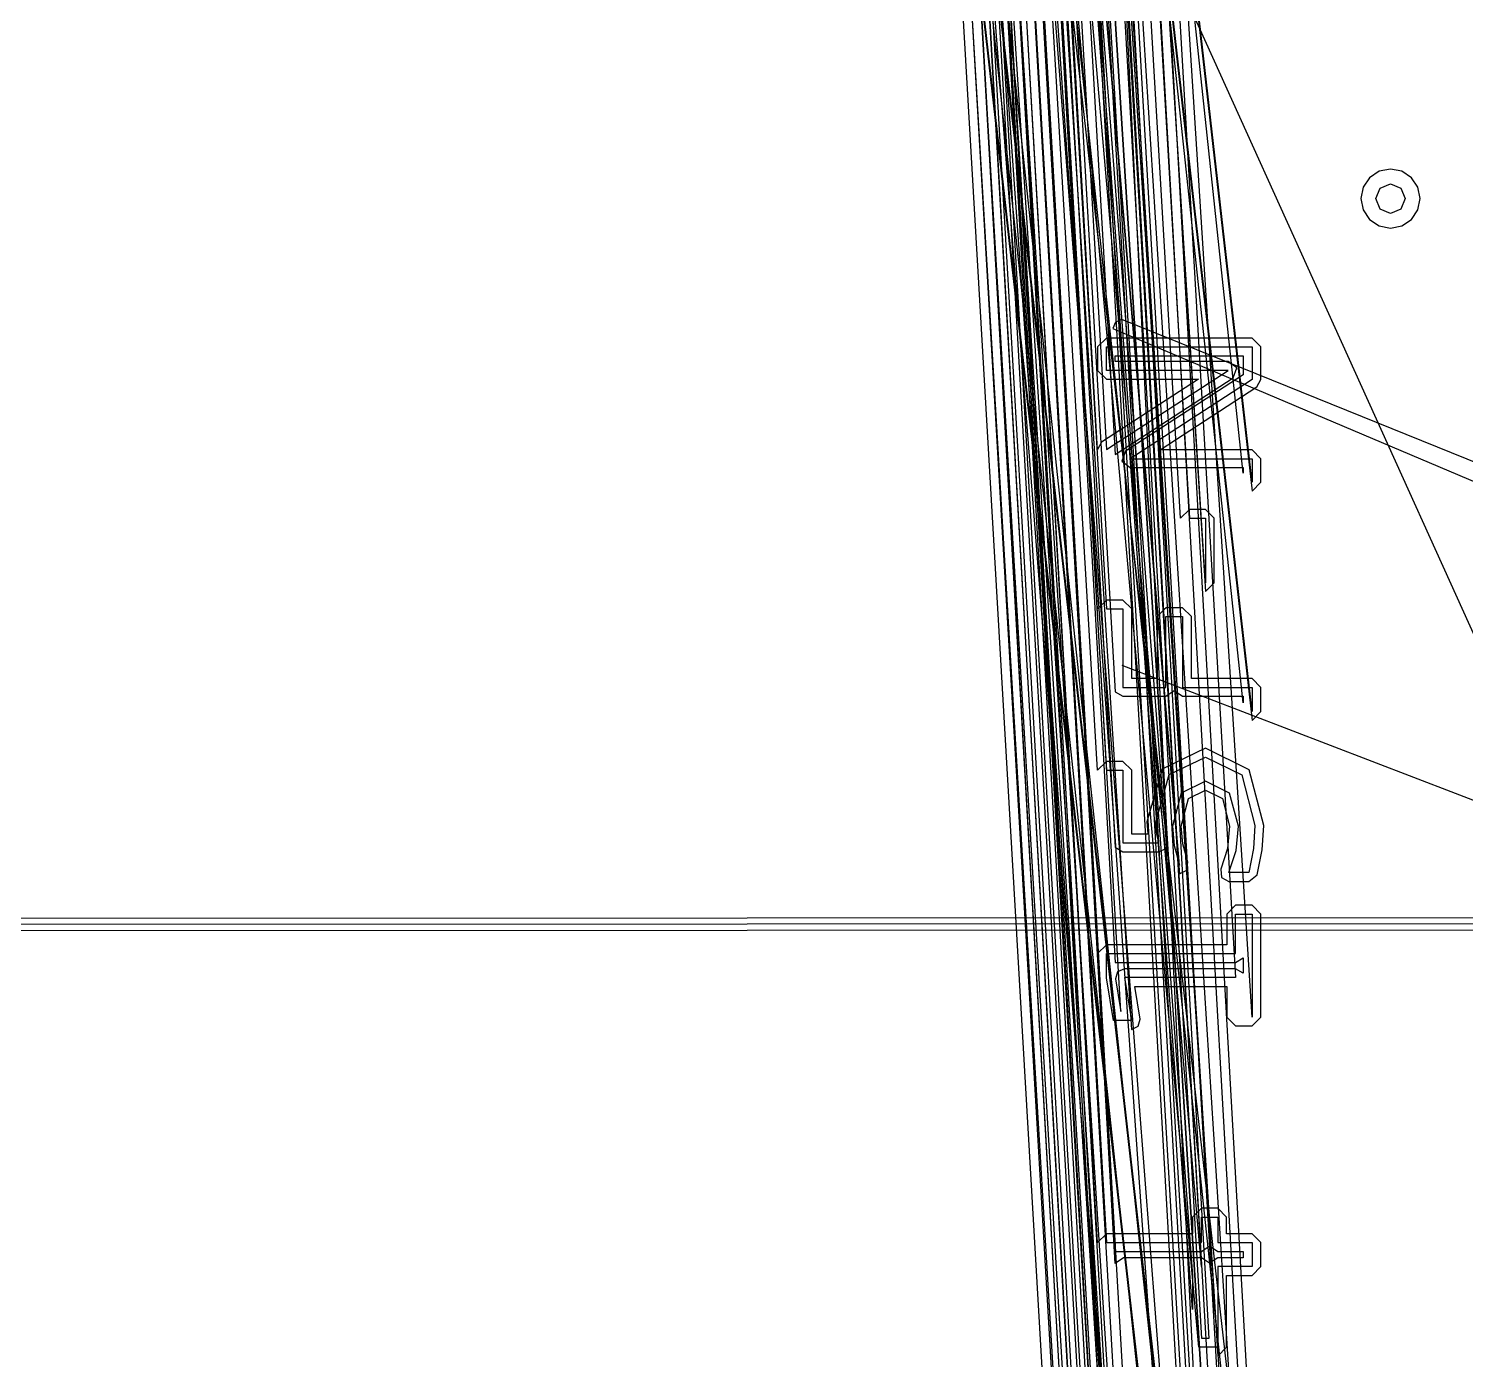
# Model space of a CAD drawing. Extents: x 0 to 334, y -361 to 120.
# Drawn here: x 14.42 to 26.59, y -3.63 to 7.64 of the extents above; entities that cross this region are included whole.
import ezdxf

# ---------------------------------------------------------------- set-up
doc = ezdxf.new("R2010")
doc.units = 0

msp = doc.modelspace()

# ---------------------------------------------------------------- linework, layer by layer
at = {"layer": 'Layer 1'}
for p, q in [((22.374891, 25.699755), (23.6239, 4.036)), ((24.7083, 3.87615), (22.374891, 25.699755)), ((23.473875, 4.076725), (22.224891, 25.624755)), ((22.299891, 25.624755), (23.5489, 4.07672)), ((24.7833, 3.80115), (22.299891, 25.624755)), ((22.299891, 25.549755), (24.7833, 3.72615)), ((24.1767, 3.49619), (22.92769, 24.773709)), ((23.00269, 24.773709), (24.2517, 3.49619)), ((24.3873, 2.9501), (23.00269, 24.773709)), ((23.00269, 24.698709), (24.3873, 2.8751)), ((22.374891, 23.757549), (23.6239, 2.02717)), ((24.7083, 1.93394), (22.374891, 23.757549)), ((23.4739, 2.72822), (22.224891, 23.682549)), ((22.299891, 23.682549), (23.5489, 2.72822)), ((24.7833, 1.85894), (22.299891, 23.682549)), ((22.299891, 23.607549), (24.7833, 1.78394)), ((22.374891, 22.457679), (23.6239, 0.710079)), ((24.066394, 0.634067), (22.374891, 22.457679)), ((23.4739, 1.36249), (22.224891, 22.382679)), ((22.299891, 22.307679), (24.169, 0.484067)), ((22.299893, 22.382679), (23.5489, 1.36249)), ((24.168955, 0.559067), (22.299893, 22.382679)), ((23.4739, -0.190663), (22.224893, 21.428292)), ((22.374893, 21.434423), (23.6239, -0.265663)), ((23.672, -0.682014), (22.374893, 21.434423)), ((23.393783, 21.095979), (24.6427, -0.393293)), ((24.7833, -0.727633), (23.393783, 21.095979)), ((22.359424, 20.991598), (23.7605, -0.832014)), ((22.374898, 19.008037), (23.6239, -2.71242)), ((23.62388, -2.815575), (22.374898, 19.008037)), ((24.3534, -2.84106), (22.445418, 18.982552)), ((23.4739, -2.63742), (22.224898, 18.928855)), ((22.299898, 18.928855), (23.5489, -2.63742)), ((24.331, -3.52393), (22.299898, 18.928855)), ((22.662617, 18.907552), (24.2784, -2.91606)), ((24.2784, -3.20366), (22.662617, 18.907552)), ((19.27, 18.8522), (67.59, -88.0049)), ((24.3574, -3.44893), (23.085338, 18.393314)), ((23.104396, 18.465846), (24.3534, -2.84106)), ((23.168302, 18.426605), (24.4173, -3.44893)), ((23.082072, 18.224689), (24.4923, -3.59893)), ((24.1767, -3.72656), (22.927697, 17.550975)), ((23.002697, 17.550975), (24.2517, -3.72656)), ((24.3873, -4.27264), (23.002697, 17.550975)), ((23.002697, 17.475975), (24.3873, -4.34764)), ((23.534344, 17.473978), (24.7833, -4.5695)), ((23.459344, 17.339727), (24.7083, -4.52743)), ((24.20457, -4.810627), (22.955568, 17.012995)), ((24.284933, -4.807946), (23.035977, 17.015673)), ((22.51215, 16.575341), (23.7611, -5.06594)), ((24.0493, -5.24828), (22.51215, 16.575341)), ((22.43715, 16.500341), (24.1243, -5.32328)), ((23.686084, -5.06594), (22.43715, 16.500341)), ((22.374898, 16.370685), (23.6239, -5.3651)), ((24.7083, -5.45294), (22.374898, 16.370685)), ((23.473854, -5.065936), (22.224898, 16.295685)), ((22.299898, 16.220685), (24.7833, -5.60294)), ((23.4739, -6.25741), (22.224898, 15.361561)), ((22.374898, 15.367692), (23.6239, -6.3324)), ((23.672, -6.74876), (22.374898, 15.367692)), ((23.393788, 15.029248), (24.6427, -6.46004)), ((24.7833, -6.79438), (23.393788, 15.029248)), ((22.359429, 14.924867), (23.7605, -6.89876)), ((23.4739, -7.57754), (22.224898, 14.041427)), ((22.374898, 14.047558), (23.6239, -7.65254)), ((23.672, -8.06889), (22.374898, 14.047558)), ((23.393788, 13.709114), (24.6427, -7.78017)), ((24.7833, -8.11451), (23.393788, 13.709114)), ((22.359429, 13.604732), (23.7605, -8.21889)), ((23.439264, 13.414314), (24.5138, -8.40931)), ((22.394987, 13.339314), (23.8201, -8.48431)), ((23.643923, -8.48431), (22.394987, 13.339314)), ((23.451491, -8.965557), (22.202578, 12.858067)), ((22.374903, 10.970594), (23.6239, -10.7598)), ((24.7083, -10.853), (22.374903, 10.970594)), ((23.4739, -9.97161), (22.224903, 10.895594)), ((22.299903, 10.895594), (23.5489, -9.97161)), ((24.7833, -10.928), (22.299903, 10.895594)), ((22.299903, 10.820594), (24.7833, -11.003)), ((22.512155, 9.92401), (23.7611, -11.7173)), ((24.075, -11.8996), (22.512155, 9.92401)), ((22.437155, 9.84901), (24.15, -11.9746)), ((23.686152, -11.7173), (22.437155, 9.84901)), ((23.473848, -11.7173), (22.224903, 9.644354)), ((22.299903, 9.644354), (23.5489, -11.7173)), ((24.7833, -12.1793), (22.299903, 9.644354)), ((22.374903, 9.719354), (23.6239, -12.0164)), ((24.7083, -12.1043), (22.374903, 9.719354)), ((22.299903, 9.569354), (24.7833, -12.2543)), ((25.955, 6.4522), (25.859329, 6.43317)), ((26.050671, 6.43317), (25.955, 6.4522)), ((25.955, 6.4522), (25.955, 6.4522)), ((25.778223, 6.378977), (25.72403, 6.297871)), ((25.859329, 6.43317), (25.778223, 6.378977)), ((25.866612, 6.290588), (25.955, 6.3272)), ((25.955, 6.3272), (26.043388, 6.290588)), ((26.131777, 6.378977), (26.050671, 6.43317)), ((26.18597, 6.297871), (26.131777, 6.378977)), ((25.72403, 6.297871), (25.705, 6.2022)), ((25.83, 6.2022), (25.866612, 6.290588)), ((26.043388, 6.290588), (26.08, 6.2022)), ((26.205, 6.2022), (26.18597, 6.297871)), ((25.705, 6.2022), (25.72403, 6.106529)), ((25.72403, 6.106529), (25.778223, 6.025423)), ((25.866612, 6.113812), (25.83, 6.2022)), ((25.955, 6.0772), (25.866612, 6.113812)), ((26.043388, 6.113812), (25.955, 6.0772)), ((26.08, 6.2022), (26.043388, 6.113812)), ((26.08, 6.2022), (26.08, 6.2022)), ((26.131777, 6.025423), (26.18597, 6.106529)), ((26.18597, 6.106529), (26.205, 6.2022)), ((25.778223, 6.025423), (25.859329, 5.97123)), ((25.859329, 5.97123), (25.955, 5.9522)), ((25.955, 5.9522), (26.050671, 5.97123)), ((26.050671, 5.97123), (26.131777, 6.025423)), ((23.626967, 5.155233), (23.605, 5.1022)), ((23.68, 5.1772), (23.626967, 5.155233)), ((167.31, -52.8299), (23.68, 5.1772)), ((23.5489, 5.02101), (23.4739, 4.94601)), ((24.7833, 5.02101), (23.5489, 5.02101)), ((23.605, 5.1022), (167.235, -55.7549)), ((24.8583, 4.94601), (24.7833, 5.02101)), ((23.4739, 4.94601), (23.4739, 4.74743)), ((23.5489, 4.74743), (23.5489, 4.94601)), ((23.5489, 4.94601), (24.7833, 4.94601)), ((23.6239, 4.82243), (23.6239, 4.87101)), ((23.6239, 4.87101), (24.7083, 4.87101)), ((24.7083, 4.87101), (24.7083, 4.71115)), ((24.7833, 4.94601), (24.7833, 4.67043)), ((24.858325, 4.670435), (24.8583, 4.94601)), ((23.4739, 4.74743), (23.5489, 4.67243)), ((24.5816, 4.747425), (23.5489, 4.74743)), ((23.5489, 4.07672), (24.5816, 4.747425)), ((24.581601, 4.822425), (23.6239, 4.82243)), ((24.653495, 4.768722), (24.581601, 4.822425)), ((24.622452, 4.684526), (24.653495, 4.768722)), ((24.3284, 4.67243), (23.508024, 4.139624)), ((23.5489, 4.67243), (24.3284, 4.67243)), ((23.6239, 4.036), (24.622452, 4.684526)), ((24.7083, 4.71115), (23.709747, 4.062624)), ((24.7833, 4.67043), (23.7506, 3.999725)), ((24.824176, 4.607536), (24.858325, 4.670435)), ((24.0038, 4.07473), (24.824176, 4.607536)), ((23.508024, 4.139624), (23.473875, 4.076725)), ((23.709747, 4.062624), (23.678704, 3.978428)), ((24.7833, 4.07472), (24.0038, 4.07473)), ((24.8583, 3.99972), (24.7833, 4.07472)), ((23.678704, 3.978428), (23.750598, 3.924725)), ((23.750598, 3.924725), (24.7083, 3.92472)), ((23.7506, 3.999725), (24.7833, 3.99972)), ((24.7083, 3.92472), (24.7083, 3.87615)), ((24.7833, 3.99972), (24.7833, 3.80115)), ((24.8583, 3.80115), (24.8583, 3.99972)), ((24.7833, 3.72615), (24.8583, 3.80115)), ((24.2517, 3.57119), (24.1767, 3.49619)), ((24.3873, 3.57119), (24.2517, 3.57119)), ((24.4623, 3.49619), (24.3873, 3.57119)), ((24.2517, 3.49619), (24.3873, 3.49619)), ((24.3873, 3.49619), (24.3873, 2.9501)), ((24.4623, 2.9501), (24.4623, 3.49619)), ((24.3873, 2.8751), (24.4623, 2.9501)), ((23.5489, 2.80322), (23.4739, 2.72822)), ((23.6894, 2.80322), (23.5489, 2.80322)), ((23.7644, 2.72822), (23.6894, 2.80322)), ((23.5489, 2.72822), (23.6894, 2.72822)), ((23.6894, 2.72822), (23.6894, 2.06359)), ((23.7644, 2.13859), (23.7644, 2.72822)), ((24.0532, 2.73838), (23.9782, 2.66338)), ((24.1938, 2.73838), (24.0532, 2.73838)), ((24.2688, 2.66338), (24.1938, 2.73838)), ((23.9782, 2.66338), (23.9782, 2.13859)), ((24.0532, 2.06359), (24.0532, 2.66338)), ((24.0532, 2.66338), (24.1938, 2.66338)), ((24.1938, 2.66338), (24.1938, 2.06359)), ((24.2688, 2.13859), (24.2688, 2.66338)), ((23.68, 2.2522), (167.31, -52.9049)), ((23.9782, 2.13859), (23.7644, 2.13859)), ((24.7833, 2.13859), (24.2688, 2.13859)), ((24.8583, 2.06359), (24.7833, 2.13859)), ((23.6239, 2.02717), (23.689459, 1.988591)), ((23.6894, 2.06359), (24.0532, 2.06359)), ((23.689459, 1.988591), (24.0532, 1.98859)), ((24.0532, 1.98859), (24.12348, 2.037411)), ((24.12348, 2.037411), (24.193759, 1.98859)), ((24.193759, 1.98859), (24.7083, 1.98859)), ((24.1938, 2.06359), (24.7833, 2.06359)), ((24.7083, 1.98859), (24.7083, 1.93394)), ((24.7833, 2.06359), (24.7833, 1.85894)), ((24.8583, 1.85894), (24.8583, 2.06359)), ((24.7833, 1.78394), (24.8583, 1.85894)), ((24.387291, 1.548942), (24.020994, 1.371621)), ((24.08047, 1.326022), (24.387221, 1.473942)), ((24.387221, 1.473942), (24.697279, 1.321969)), ((24.757953, 1.366152), (24.387291, 1.548942)), ((23.5489, 1.43749), (23.4739, 1.36249)), ((23.6894, 1.43749), (23.5489, 1.43749)), ((23.5489, 1.36249), (23.6894, 1.36249)), ((23.7644, 1.36249), (23.6894, 1.43749)), ((23.6894, 1.36249), (23.6894, 0.7465)), ((23.7644, 0.8215), (23.7644, 1.36249)), ((24.021, 1.37162), (23.892271, 0.924813)), ((24.020994, 1.371621), (24.021, 1.37162)), ((24.75811, 1.365936), (24.757953, 1.366152)), ((24.882317, 0.893407), (24.75811, 1.365936)), ((23.967195, 0.924814), (24.08047, 1.326022)), ((24.387236, 1.269285), (24.183011, 1.166957)), ((24.591461, 1.166957), (24.387236, 1.269285)), ((24.697279, 1.321969), (24.807247, 0.893407)), ((24.183011, 1.166957), (24.10777, 0.889354)), ((24.182815, 0.889354), (24.24348, 1.122528)), ((24.24348, 1.122528), (24.387281, 1.194285)), ((24.387281, 1.194285), (24.531082, 1.122528)), ((24.531082, 1.122528), (24.591747, 0.889354)), ((24.666702, 0.889354), (24.591461, 1.166957)), ((23.892271, 0.924813), (23.899598, 0.825323)), ((23.97381, 0.835657), (23.967195, 0.924814)), ((24.10777, 0.889354), (24.122653, 0.725224)), ((24.196479, 0.738689), (24.182815, 0.889354)), ((24.591747, 0.889354), (24.573417, 0.698678)), ((24.646858, 0.683685), (24.666702, 0.889354)), ((24.807247, 0.893407), (24.794018, 0.698882)), ((24.868431, 0.688977), (24.882317, 0.893407)), ((23.6894, 0.7465), (23.992, 0.7465)), ((23.90011, 0.821499), (23.7644, 0.8215)), ((23.899598, 0.825323), (23.90011, 0.821499)), ((23.992, 0.7465), (23.97381, 0.835657)), ((24.239358, 0.585043), (24.196479, 0.738689)), ((23.6239, 0.710079), (23.689459, 0.6715)), ((23.689459, 0.6715), (23.992, 0.6715)), ((23.992, 0.6715), (24.051041, 0.700257)), ((24.051041, 0.700257), (24.066394, 0.634067)), ((24.122653, 0.725224), (24.168955, 0.559067)), ((24.573417, 0.698678), (24.518006, 0.525692)), ((24.5865, 0.495239), (24.646858, 0.683685)), ((24.794018, 0.698882), (24.75433, 0.495239)), ((24.827142, 0.476973), (24.868418, 0.688876)), ((24.868418, 0.688876), (24.868431, 0.688977)), ((24.169, 0.484067), (24.230531, 0.516194)), ((24.230531, 0.516194), (24.239358, 0.585043)), ((24.518006, 0.525692), (24.523666, 0.454371)), ((24.75433, 0.495239), (24.5865, 0.495239)), ((24.523666, 0.454371), (24.586545, 0.420239)), ((24.586545, 0.420239), (24.7544, 0.420239)), ((24.7544, 0.420239), (24.827142, 0.476973)), ((171.8, 0.182197), (0.049976, 0.0992)), ((171.80002, 0.132197), (0.05002, 0.0492)), ((24.6427, 0.218676), (24.5677, 0.143676)), ((24.5677, 0.143676), (24.5677, -0.115663)), ((24.7833, 0.218676), (24.6427, 0.218676)), ((24.6427, -0.190663), (24.6427, 0.143676)), ((24.6427, 0.143676), (24.7833, 0.143676)), ((24.8583, 0.143676), (24.7833, 0.218676)), ((24.7833, 0.143676), (24.7833, -0.727633)), ((24.8583, -0.727633), (24.8583, 0.143676)), ((0.050024, -0.0008), (171.8, 0.082197)), ((23.5489, -0.115663), (23.4739, -0.190663)), ((24.5677, -0.115663), (23.5489, -0.115663)), ((23.548869, -0.39532), (23.5489, -0.190663)), ((23.5489, -0.190663), (24.6427, -0.190663)), ((24.6427, -0.265663), (24.70826, -0.227082)), ((24.70826, -0.227082), (24.7083, -0.356874)), ((23.6239, -0.265663), (24.6427, -0.265663)), ((23.643848, -0.344734), (23.626985, -0.405407)), ((23.701, -0.318293), (23.643848, -0.344734)), ((24.64274, -0.318293), (23.701, -0.318293)), ((24.7083, -0.356874), (24.64274, -0.318293)), ((23.6084, -0.757014), (23.548869, -0.39532)), ((23.626985, -0.405407), (23.672258, -0.682014)), ((24.6427, -0.393293), (23.701, -0.393293)), ((23.701, -0.393293), (23.760531, -0.757014)), ((23.834515, -0.7449), (23.789242, -0.468293)), ((23.789242, -0.468293), (24.5677, -0.468293)), ((24.5677, -0.468293), (24.5677, -0.727633)), ((23.672258, -0.682014), (23.672, -0.682014)), ((24.5677, -0.727633), (24.6427, -0.802633)), ((24.7833, -0.802633), (24.8583, -0.727633)), ((23.760531, -0.757014), (23.6084, -0.757014)), ((23.7605, -0.832014), (23.817652, -0.805573)), ((23.817652, -0.805573), (23.834515, -0.7449)), ((24.6427, -0.802633), (24.7833, -0.802633)), ((24.3534, -2.34662), (24.2784, -2.42162)), ((24.2784, -2.42162), (24.2784, -2.56242)), ((24.4923, -2.34662), (24.3534, -2.34662)), ((24.3534, -2.63742), (24.3534, -2.42162)), ((24.3534, -2.42162), (24.4923, -2.42162)), ((24.5673, -2.42162), (24.4923, -2.34662)), ((24.4923, -2.42162), (24.4923, -2.63742)), ((24.5673, -2.56242), (24.5673, -2.42162)), ((23.5489, -2.56242), (23.4739, -2.63742)), ((24.2784, -2.56242), (23.5489, -2.56242)), ((23.5489, -2.63742), (24.3534, -2.63742)), ((24.3534, -2.71242), (24.422853, -2.665719)), ((24.422853, -2.665719), (24.492306, -2.71242)), ((24.4923, -2.63742), (24.7833, -2.63742)), ((24.7833, -2.56242), (24.5673, -2.56242)), ((24.8583, -2.63742), (24.7833, -2.56242)), ((24.7833, -2.63742), (24.7833, -2.84106)), ((24.8583, -2.84106), (24.8583, -2.63742)), ((23.6944, -2.76606), (23.62388, -2.815575)), ((23.6239, -2.71242), (24.3534, -2.71242)), ((24.353394, -2.76606), (23.6944, -2.76606)), ((24.422847, -2.812761), (24.353394, -2.76606)), ((24.4923, -2.76606), (24.422847, -2.812761)), ((24.7083, -2.76606), (24.4923, -2.76606)), ((24.492306, -2.71242), (24.7083, -2.71242)), ((24.7083, -2.71242), (24.7083, -2.76606)), ((24.2784, -2.91606), (24.2784, -3.20366)), ((24.7833, -2.84106), (24.4923, -2.84106)), ((24.4923, -2.84106), (24.4923, -3.52393)), ((24.5673, -3.52393), (24.5673, -2.91606)), ((24.5673, -2.91606), (24.7833, -2.91606)), ((24.7833, -2.91606), (24.8583, -2.84106)), ((24.4923, -3.52393), (24.331, -3.52393)), ((24.4173, -3.44893), (24.3574, -3.44893)), ((24.4923, -3.59893), (24.5673, -3.52393))]:
    msp.add_line(p, q, dxfattribs=at)

doc.saveas('drawing.dxf')
